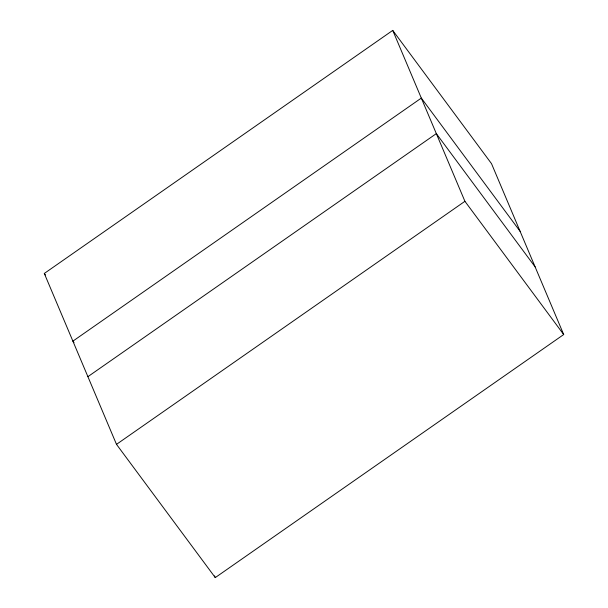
<?xml version="1.0" encoding="UTF-8"?>
<svg xmlns="http://www.w3.org/2000/svg" width="608" height="608" viewBox="0 0 608 608"><rect width="100%" height="100%" fill="white"/><g stroke="black" fill="none" stroke-linecap="round" stroke-linejoin="round"><path stroke-width="0.91" d="M44.3 273.456L392.73 30.4L491.507 163.643L563.7 334.544L215.27 577.6L116.493 444.357L44.3 273.456L45.433 274.976M87.902 376.671L436.331 133.623L535.108 266.859M116.493 444.357L464.922 201.309L392.73 30.4M520.098 231.329L421.321 98.086L72.892 341.141L74.009 342.646M464.922 201.309L563.7 334.544M214.54 575.867L215.27 577.6"/></g></svg>
